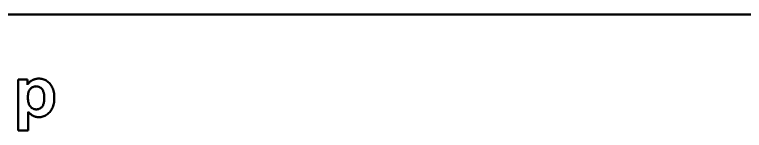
# Model space of a CAD drawing. Header units: millimetres. Extents: x -70 to 310, y -13 to 367.
# Drawn here: x 28.1 to 115.4, y 353.3 to 367.2 of the extents above; entities that cross this region are included whole.
import ezdxf

# ---------------------------------------------------------------- set-up
doc = ezdxf.new("R2010")
doc.units = ezdxf.units.MM
doc.layers.add('Visible (ISO)', color=7, linetype='Continuous', lineweight=50)

msp = doc.modelspace()

# ---------------------------------------------------------------- linework, layer by layer
at = {"layer": 'Visible (ISO)'}
for p, q in [((-49.588, 367.213), (288.755, 367.213)), ((28.522, 353.346), (28.522, 359.451)), ((28.522, 359.451), (29.615, 359.451)), ((29.615, 359.451), (29.615, 358.8)), ((29.694, 355.578), (29.694, 353.346)), ((29.694, 353.346), (28.522, 353.346))]:
    msp.add_line(p, q, dxfattribs=at)
at = {"layer": 'Visible (ISO)', "flags": 128}
for points in [[(29.615, 358.8), (29.651, 358.855), (29.69, 358.908), (29.731, 358.96), (29.774, 359.009), (29.818, 359.057), (29.865, 359.103), (29.914, 359.147), (29.965, 359.19), (30.018, 359.23), (30.073, 359.269), (30.13, 359.306), (30.189, 359.342), (30.25, 359.375), (30.311, 359.405), (30.374, 359.432), (30.438, 359.457), (30.503, 359.478), (30.57, 359.497), (30.637, 359.513), (30.705, 359.526), (30.775, 359.536), (30.846, 359.543), (30.918, 359.547), (30.991, 359.549)], [(30.991, 359.549), (31.118, 359.545), (31.242, 359.532), (31.362, 359.511), (31.479, 359.482), (31.593, 359.444), (31.704, 359.398), (31.811, 359.344), (31.916, 359.281), (32.017, 359.21), (32.114, 359.131), (32.209, 359.043), (32.3, 358.947), (32.385, 358.843), (32.464, 358.733), (32.535, 358.616), (32.598, 358.492), (32.654, 358.362), (32.702, 358.225), (32.743, 358.082), (32.777, 357.932), (32.803, 357.775), (32.822, 357.612), (32.833, 357.442), (32.837, 357.266)], [(30.675, 358.624), (30.604, 358.621), (30.535, 358.614), (30.468, 358.603), (30.403, 358.587), (30.34, 358.566), (30.28, 358.541), (30.221, 358.511), (30.164, 358.477), (30.11, 358.438), (30.057, 358.394), (30.007, 358.346), (29.959, 358.293), (29.913, 358.236), (29.872, 358.175), (29.835, 358.109), (29.801, 358.038), (29.772, 357.963), (29.746, 357.884), (29.724, 357.801), (29.707, 357.713), (29.693, 357.62), (29.683, 357.524), (29.677, 357.423), (29.675, 357.317)], [(31.646, 357.257), (31.645, 357.37), (31.639, 357.478), (31.629, 357.581), (31.615, 357.679), (31.598, 357.772), (31.577, 357.86), (31.552, 357.944), (31.522, 358.022), (31.49, 358.096), (31.453, 358.164), (31.412, 358.228), (31.368, 358.286), (31.32, 358.34), (31.271, 358.389), (31.22, 358.434), (31.167, 358.474), (31.112, 358.509), (31.055, 358.539), (30.996, 358.565), (30.936, 358.586), (30.873, 358.602), (30.809, 358.614), (30.743, 358.621), (30.675, 358.624)], [(29.675, 357.317), (29.677, 357.196), (29.683, 357.08), (29.694, 356.969), (29.708, 356.864), (29.727, 356.765), (29.75, 356.67), (29.776, 356.581), (29.807, 356.498), (29.843, 356.42), (29.882, 356.347), (29.925, 356.279), (29.973, 356.217), (30.023, 356.161), (30.075, 356.109), (30.129, 356.062), (30.185, 356.02), (30.242, 355.983), (30.302, 355.951), (30.363, 355.924), (30.425, 355.901), (30.49, 355.884), (30.556, 355.872), (30.624, 355.864), (30.693, 355.862)], [(30.693, 355.862), (30.761, 355.864), (30.826, 355.871), (30.889, 355.882), (30.951, 355.898), (31.01, 355.918), (31.068, 355.943), (31.124, 355.973), (31.178, 356.006), (31.23, 356.045), (31.28, 356.088), (31.328, 356.135), (31.374, 356.187), (31.418, 356.244), (31.458, 356.307), (31.493, 356.376), (31.526, 356.451), (31.554, 356.531), (31.578, 356.617), (31.599, 356.709), (31.616, 356.807), (31.629, 356.911), (31.639, 357.02), (31.645, 357.136), (31.646, 357.257)], [(32.837, 357.266), (32.833, 357.085), (32.822, 356.911), (32.803, 356.743), (32.777, 356.583), (32.743, 356.429), (32.701, 356.283), (32.652, 356.143), (32.596, 356.01), (32.532, 355.883), (32.461, 355.764), (32.382, 355.651), (32.295, 355.546), (32.203, 355.448), (32.108, 355.358), (32.01, 355.277), (31.909, 355.205), (31.805, 355.141), (31.697, 355.085), (31.586, 355.038), (31.473, 355), (31.356, 354.97), (31.236, 354.949), (31.113, 354.936), (30.986, 354.932)], [(30.986, 354.932), (30.926, 354.933), (30.866, 354.936), (30.807, 354.941), (30.749, 354.948), (30.692, 354.957), (30.636, 354.969), (30.581, 354.982), (30.528, 354.997), (30.475, 355.014), (30.423, 355.034), (30.371, 355.055), (30.321, 355.078), (30.272, 355.104), (30.221, 355.133), (30.171, 355.165), (30.119, 355.199), (30.068, 355.236), (30.016, 355.277), (29.963, 355.32), (29.91, 355.366), (29.857, 355.414), (29.803, 355.466), (29.749, 355.521), (29.694, 355.578)]]:
    msp.add_lwpolyline(points, dxfattribs=at)

doc.saveas('drawing.dxf')
